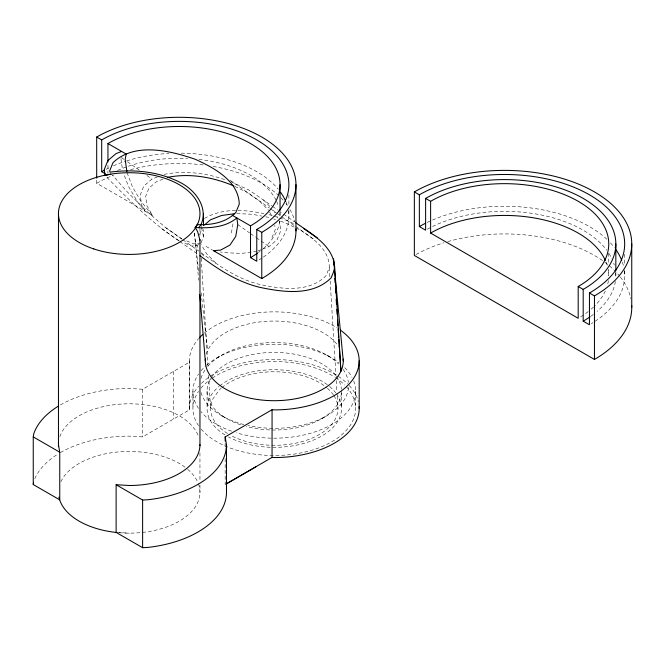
<?xml version="1.0" encoding="UTF-8"?>
<svg xmlns="http://www.w3.org/2000/svg" width="665" height="665" viewBox="0 0 665 665"><rect width="100%" height="100%" fill="white"/><g stroke="black" fill="none" stroke-linecap="round" stroke-linejoin="round"><path stroke-width="0.5" stroke-dasharray="3.33 2.49" d="M231.42 232.883L233.091 222.975M201.138 242.808L203.49 236.524L203.49 229.541M198.652 271.145L194.33 232.983L195.044 231.221M199.733 234.371L202.368 227.837M272.01 237.605L275.302 229.475L274.795 225.36M295.576 226.457C309.915 236.391 329.366 247.762 329.325 267.596L326.041 275.734C309.026 292.883 281.819 289.067 260.348 284.587C237.388 279.283 218.303 265.327 199.666 251.644M198.536 244.013L197.547 245.368L191.769 246.05L182.983 242.459M157.547 176.907L151.969 179.068L143.864 186.05L140.298 194.853L141.52 204.895L145.028 211.162L137.846 202.301L128.544 186.557L123.79 174.006M204.521 218.461C222.176 207.837 244.487 209.566 263.963 213.631M262.517 249.167L269.034 246.649L277.139 239.666L280.697 230.855L279.483 220.822M60.424 404.927A97.281 56.159 0 0 1 129.209 388.476L142.618 389.241L189.658 362.084L189.384 360.879A84.896 49.019 0 0 1 198.652 338.618M216.757 357.994L221.753 355.11M60.424 452.582A97.281 56.159 0 0 1 129.209 436.132L142.618 436.897L189.658 409.74L189.658 362.084M321.81 418.651L326.814 415.758M162.983 179.143L156.475 181.661L148.993 188.112L145.702 196.242L146.824 205.502L152.484 215.468L96.691 183.257L96.691 179.143M257.87 250.971L261.586 249.533M164.064 174.388C184.529 170.34 205.909 172.908 225.46 179.866M256.939 251.328L241.678 253.39L224.296 252.683L220.348 251.944M200.963 243.041L193.764 243.897L185.369 240.331M236.748 213.615L251.794 214.221L261.744 216.075M117.131 532.457L129.209 533.147M265.726 216.823L268.71 217.38M205.984 246.349L212.609 250.181M231.146 181.728L249.516 190.331L271.786 205.801M269.059 214.579L272.85 215.817M273.797 216.133L278.535 217.679M279.483 217.995L287.072 220.481L294.396 224.022M273.598 218.976L275.551 219.616M280.447 221.221L285.335 222.825L295.177 227.588M234.886 186.433L246.516 192.06L259.275 200.847L268.71 210.448M296.075 228.02L300.547 230.19L313.306 238.968M326.814 355.11L331.81 357.994M221.753 415.758L226.757 418.651M181.736 238.768L165.801 227.746L147.106 211.611L126.766 191.345L112.668 175.361M179.234 240.855C151.878 223.398 129.16 199.924 106.491 176.99M272.625 206.399L277.687 209.974M278.535 210.564L282.758 213.548M283.598 214.138L294.578 221.886M229.957 180.157L269.408 207.995M270.248 208.586L276.158 212.758M277.006 213.357L294.728 225.867M237.762 224.587L249.591 232.933M250.439 233.531L255.51 237.106M256.358 237.704L269.034 246.649M124.081 159.384L120.706 156.998L122.41 169.093M127.464 161.77L139.293 170.124M146.899 175.485L151.969 179.068M127.048 172.626L132.443 186.89L141.03 201.412L152.293 215.269M165.801 227.746L181.886 239.101M182.734 239.699L198.818 251.046M161.47 228.56L179.043 240.963M179.883 241.553L198.295 254.545M263.34 199.841L270.148 206.773M215.751 262.999L206.325 253.398L201.354 244.521M201.47 253.598L204.878 257.064M273.556 210.248L275.036 212.891M277.014 216.416L277.995 218.178M269.699 212.218L271.686 215.768M194.33 232.983L195.552 243.016L198.511 248.311M203.49 236.524L201.561 227.738M189.384 360.879L189.658 409.74M200.963 224.845L201.362 226.773M201.113 292.808L207.655 350.571M195.552 243.016L198.627 280.239M201.221 258.211L208.087 368.111M208.536 375.368L210.614 408.543M329.325 267.596L329.898 276.931M330.156 281.071L335.925 375.376M336.241 380.563L336.939 391.959M337.197 396.107L337.953 408.543M624.676 254.155L624.676 265.435M624.676 270.555L624.676 275.684M615.832 272.608L615.832 275.684M608.758 253.132L608.758 263.382M608.758 269.533L608.758 275.684A104.355 60.249 0 0 0 608.251 269.774M355.642 391.211L355.642 408.543M341.494 391.211L341.494 408.543M288.893 194.945L288.893 205.194M288.893 210.323L288.893 216.466M280.048 212.368L280.048 216.466A100.814 58.204 0 0 0 279.832 212.667M225.161 443.114L225.161 449.332M225.161 458.651L225.161 484.552M207.073 391.211L207.073 408.543M199.957 228.087L199.957 235.335M199.957 452.923L199.957 480.903M199.957 485.043L199.957 492.3M192.925 391.211L192.925 408.543M173.499 371.419L173.499 419.075M142.618 389.241L142.618 436.897M107.946 165.061L107.946 173.257M198.336 483.605A70.748 40.848 0 0 1 118.944 532.715M60.864 481.734A70.748 40.848 0 0 1 116.708 452.092A70.748 40.848 0 0 1 186.915 468.667M187.671 469.299A70.748 40.848 0 0 1 197.929 482.599M34.838 478.659A97.281 56.159 0 0 1 57.78 454.17M416.049 254.504A127.347 73.524 0 0 1 443.896 242.758M447.769 241.603A127.347 73.524 0 0 1 604.086 261.702M604.901 262.301A127.347 73.524 0 0 1 619.689 276.216M620.304 276.989A127.347 73.524 0 0 1 630.869 298.809M624.377 270.821A120.274 69.434 0 0 1 591.276 323.705M427.196 222.443A120.274 69.434 0 0 1 606.788 239.25M610.47 242.949A120.274 69.434 0 0 1 614.36 247.546M622.365 262.135A120.274 69.434 0 0 1 623.72 266.931M615.715 272.775A111.429 64.33 0 0 1 615.782 277.613M615.374 281.503A111.429 64.33 0 0 1 597.054 311.42M593.33 314.445A111.429 64.33 0 0 1 590.944 316.207M427.346 229.217A111.429 64.33 0 0 1 606.788 250.289M609.049 253.573A111.429 64.33 0 0 1 611.9 258.743M613.687 263.132A111.429 64.33 0 0 1 614.294 265.036M608.409 280.605A104.355 60.249 0 0 1 607.361 285.501M605.341 290.971A104.355 60.249 0 0 1 594.277 306.299M593.529 307.022A104.355 60.249 0 0 1 591.168 309.15M588.226 311.561A104.355 60.249 0 0 1 584.252 314.47M583.413 315.035A104.355 60.249 0 0 1 579.09 317.762M606.089 262.151A104.355 60.249 0 0 1 607.361 265.859M333.946 395.7A63.674 36.758 0 0 1 309.691 439.091A63.674 36.758 0 0 1 230.963 435.484M227.497 433.472A63.674 36.758 0 0 1 212.783 399.025L219.142 390.156A63.674 36.758 0 0 1 221.154 388.277M221.869 387.662A63.674 36.758 0 0 1 326.698 387.662M327.413 388.277A63.674 36.758 0 0 1 333.398 394.877M189.384 408.543A84.896 49.019 0 0 1 198.652 386.274M201.412 383.389A84.896 49.019 0 0 1 347.803 384.029M349.233 385.517A84.896 49.019 0 0 1 358.335 401.652M346.207 386.581A81.363 46.974 0 0 1 310.971 450.463A81.363 46.974 0 0 1 200.988 428.933M198.544 425.7A81.363 46.974 0 0 1 198.544 391.386M200.988 388.144A81.363 46.974 0 0 1 211.404 378.734M212.26 378.144A81.363 46.974 0 0 1 334.553 376.988M335.434 377.562A81.363 46.974 0 0 1 344.744 385.052M204.23 333.19A84.896 49.019 0 0 1 337.005 327.853M59.817 436.672A70.748 40.848 0 0 1 129.209 403.796A70.748 40.848 0 0 1 198.594 436.672M206.258 354.27A68.977 39.825 0 0 1 267.264 321.262A68.977 39.825 0 0 1 338.576 346.457M336.374 393.688A67.207 38.803 0 0 1 312.583 440.421A67.207 38.803 0 0 1 228.436 436.913M224.895 434.86A67.207 38.803 0 0 1 218.96 386.506M219.741 385.866A67.207 38.803 0 0 1 328.826 385.866M329.607 386.506A67.207 38.803 0 0 1 335.8 392.907M353.647 380.879A81.363 46.974 0 0 1 323.78 428.493A81.363 46.974 0 0 1 236.383 432.774M231.586 431.194A81.363 46.974 0 0 1 200.988 411.602M198.544 408.368A81.363 46.974 0 0 1 198.544 374.054M200.988 370.821A81.363 46.974 0 0 1 205.892 365.767M206.624 365.127A81.363 46.974 0 0 1 338.834 362.616M344.744 367.72A81.363 46.974 0 0 1 352.034 377.379M348.485 387.462A74.289 42.884 0 0 1 247.879 425.517M243.864 424.561A74.289 42.884 0 0 1 201.03 392.55M201.03 378.31A74.289 42.884 0 0 1 205.369 369.424M207.837 366.257A74.289 42.884 0 0 1 272.051 342.566A74.289 42.884 0 0 1 338.618 363.988M343.198 369.424A74.289 42.884 0 0 1 348.377 382.383M341.403 393.231A67.207 38.803 0 0 1 246.183 426.456M240.68 424.819A67.207 38.803 0 0 1 211.121 377.944M211.636 377.146A67.207 38.803 0 0 1 272.808 352.417A67.207 38.803 0 0 1 335.8 375.575M336.374 376.357A67.207 38.803 0 0 1 341.403 389.191M288.444 210.739A109.658 63.308 0 0 1 262.783 257.48M261.952 258.028A109.658 63.308 0 0 1 257.663 260.722M106.026 169.334A109.658 63.308 0 0 1 109.667 167.53M113.441 165.818A109.658 63.308 0 0 1 125.643 161.229M126.591 160.93A109.658 63.308 0 0 1 168.993 153.432M181.271 153.166A109.658 63.308 0 0 1 278.219 189.217M286.091 202.251A109.658 63.308 0 0 1 287.646 206.931M96.691 183.257A116.732 67.398 0 0 1 113.383 175.261M130.573 169.65A116.732 67.398 0 0 1 204.039 165.053M213.116 166.416A116.732 67.398 0 0 1 277.854 194.845M280.796 197.688A116.732 67.398 0 0 1 283.506 200.614M285.958 203.606A116.732 67.398 0 0 1 287.081 205.119M289.94 209.542A116.732 67.398 0 0 1 294.886 221.769M279.716 221.221A100.814 58.204 0 0 1 260.805 250.672M260.023 251.287A100.814 58.204 0 0 1 258.411 252.501M117.564 170.423A100.814 58.204 0 0 1 187.555 158.461M198.901 159.384A100.814 58.204 0 0 1 276.175 200.489M276.615 201.412A100.814 58.204 0 0 1 278.111 205.111"/><path stroke-width="1" d="M58.545 442.641A70.748 40.848 0 0 0 58.462 444.644L59.75 452.2L59.75 499.856L33.25 484.552L33.25 436.897L33.799 433.688A97.281 56.159 0 0 1 58.653 405.974M33.25 484.552L33.524 482.948M200.905 224.753L200.963 224.679C208.436 207.979 196.084 191.179 181.736 183.249C159.858 171.57 134.313 168.943 109.983 172.152L109.683 170.822L112.975 162.692C134.613 141.944 170.074 150.631 195.286 159.284C214.064 167.888 238.403 180.622 239.284 204.055L235.992 212.185C226.291 222.8 210.946 225.219 197.214 224.604M295.418 222.484C311.536 234.022 334.661 246.208 334.728 268.984L331.162 277.795C312.741 296.374 283.257 292.243 259.998 287.388C237.538 282.043 218.162 269.441 199.974 255.726M199.957 240.223L197.547 231.395L195.111 227.546L197.547 224.155M198.802 227.696L200.963 224.679M204.512 224.945L210.497 219.791L221.661 215.468L234.745 213.706M225.161 441.045L225.161 436.897L272.06 409.731L274.279 409.898A84.896 49.019 0 0 0 350.854 382.051A84.896 49.019 0 0 0 340.422 330.148M226.05 484.045L272.06 457.387L274.279 457.553A84.896 49.019 0 0 0 359.117 406.581M226.05 484.045L256.042 466.73M121.645 151.445L115.951 153.648L107.846 160.631L104.28 169.442L105.02 175.527L110.897 174.122M167.638 177.347C189.957 172.892 213.266 177.189 233.989 186M295.917 228.885A116.732 67.398 0 0 1 261.777 278.569L213.44 250.655L220.622 250.09L229.924 245.094L235.767 236.391L237.762 224.587L236.823 217.945C225.576 227.546 209.292 228.336 195.111 227.546M226.482 444.644L226.482 492.3A97.281 56.159 0 0 1 148.187 547.386L142.618 547.702L116.126 532.399L116.126 484.743L142.618 500.038L148.187 499.723A97.281 56.159 0 0 0 226.482 444.644L225.161 436.897M116.126 484.743L129.209 485.492A70.748 40.848 0 0 0 199.957 444.644M213.44 250.655L215.41 251.029M631.708 305.534A127.347 73.524 0 0 1 594.452 359.441L414.353 255.46L414.353 191.919L419.357 194.812A120.274 69.434 0 0 1 589.448 194.812A120.274 69.434 0 0 1 589.448 293.007L589.448 324.778L583.197 321.17L583.197 289.4A111.429 64.33 0 0 0 583.197 198.419A111.429 64.33 0 0 0 425.617 198.419L425.617 230.19L419.357 226.582L419.357 194.812M425.617 198.419L430.612 201.304A104.355 60.249 0 0 1 578.193 201.304A104.355 60.249 0 0 1 578.193 286.507L578.193 318.286L430.612 233.082L430.612 201.304M578.193 286.507L583.197 289.4M589.448 293.007L594.452 295.9L594.452 359.441M96.691 178.12L96.691 137.04L101.695 139.933A109.658 63.308 0 0 1 256.773 139.933A109.658 63.308 0 0 1 256.773 229.467L256.773 261.237L250.522 257.629L250.522 225.851A100.814 58.204 0 0 0 250.522 143.54A100.814 58.204 0 0 0 107.946 143.54L107.946 161.986M107.946 143.54L126.142 154.047L125.203 159.6L126.907 171.62M232.326 215.352L250.522 225.851M256.773 229.467L261.777 232.351L261.777 278.569M101.695 139.933L101.695 171.703L105.27 173.764M33.25 436.897L59.75 452.2M303.548 228.452L317.371 237.97M343.265 360.879L333.506 258.951L333.913 265.127M199.824 294.711L205.302 360.879M334.187 269.25L334.32 271.303M334.794 278.51L335.069 282.633M335.476 288.81L335.75 292.933M336.158 299.109L336.498 304.254M336.839 309.408L337.172 314.553M337.512 319.707L337.92 325.883M338.128 328.967L338.668 337.205M338.809 339.266L340.912 371.186L334.728 268.984M631.75 243.905L631.75 307.454M615.832 243.905L615.832 270.555M359.183 360.879L359.183 408.543M295.967 184.695L295.967 230.913M280.048 184.695L280.048 210.323M272.06 409.731L272.06 457.387M203.49 213.581L203.49 225.551M199.957 239.483L199.957 445.675M142.618 500.038L142.618 547.702M58.462 213.581L58.462 446.705M116.907 532.524A70.748 40.848 0 0 1 58.961 497.146M414.353 191.919A127.347 73.524 0 0 1 594.452 191.919A127.347 73.524 0 0 1 594.452 295.9M419.357 226.582A120.274 69.434 0 0 1 425.392 223.332M615.524 249.109A120.274 69.434 0 0 1 621.708 260.364M590.129 316.781A111.429 64.33 0 0 1 583.197 321.17M430.612 233.082A104.355 60.249 0 0 1 531.668 217.53A104.355 60.249 0 0 1 605.341 260.389M199.334 337.862A84.896 49.019 0 0 1 202.783 334.453M343.182 359A68.977 39.825 0 0 1 274.279 400.704A68.977 39.825 0 0 1 205.385 359M101.695 171.703A109.658 63.308 0 0 1 104.264 170.265M280.547 192.243A109.658 63.308 0 0 1 285.709 201.32M96.691 137.04A116.732 67.398 0 0 1 261.777 137.04A116.732 67.398 0 0 1 261.777 232.351M257.579 253.099A100.814 58.204 0 0 1 250.522 257.629M93.832 248.951A70.748 40.848 0 0 0 199.957 213.581A70.748 40.848 0 0 0 93.832 178.203A70.748 40.848 0 0 0 93.832 248.951"/></g></svg>
